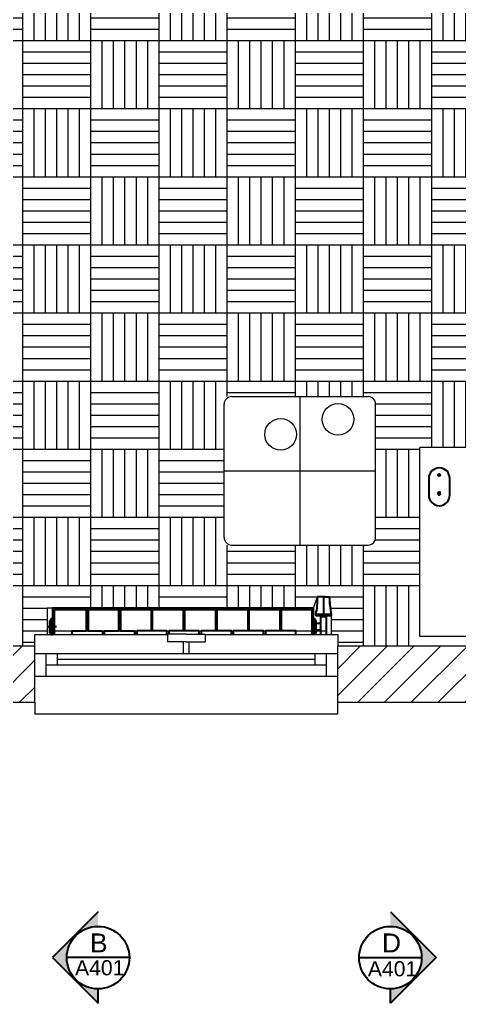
# Model space of a CAD drawing. Header units: millimetres. Extents: x 3592 to 4978, y 1078 to 1921.
# Drawn here: x 4247.2 to 4363.3, y 1077.6 to 1337.5 of the extents above; entities that cross this region are included whole.
import ezdxf

# ---------------------------------------------------------------- set-up
doc = ezdxf.new("R2010")
doc.units = ezdxf.units.MM
doc.header["$MEASUREMENT"] = 0
doc.layers.add('A-FURN', color=8, linetype='Continuous', lineweight=18)
for name, color, linetype in [('G-ANNO-TEXT', 3, 'Continuous'), ('mac_dwg', 7, 'Continuous'), ('Retini', 9, 'Continuous'), ('Termosifone', 175, 'Continuous')]:
    doc.layers.add(name, color=color, linetype=linetype)
doc.styles.add('ARIAL', font='arial.ttf')

msp = doc.modelspace()

# ---------------------------------------------------------------- hatches: boundary and pattern name
at = {"layer": 'A-FURN'}
h = msp.add_hatch(dxfattribs=at)
h.set_pattern_fill('ANSI31', color=4, scale=40)
h.paths.add_polyline_path([(4146.21, 1427.03), (4352.38, 1427.03), (4352.38, 1437.21), (4141.23, 1437.04), (4141.23, 1443.86), (4131.23, 1443.86), (4131.21, 1167.03), (4124.39, 1167.03), (4124.39, 1157.03), (4131.21, 1157.03), (4251.21, 1157.03), (4251.21, 1172.03), (4146.21, 1172.03)])
h = msp.add_hatch(dxfattribs=at)
h.set_pattern_fill('ANSI31', color=4, scale=40)
h.set_pattern_definition([(45, (4458.651, 1392.425), (-3.53553, 3.53553), [])])
h.paths.add_polyline_path([(4466.21, 1427.21), (4473.03, 1427.21), (4473.03, 1437.21), (4444.39, 1437.21), (4444.39, 1427.21), (4451.21, 1427.21), (4451.21, 1172.03), (4331.21, 1172.03), (4331.21, 1157.03), (4522.16, 1157.03), (4522.16, 1172.03), (4466.21, 1172.03)])
h = msp.add_hatch(dxfattribs=at)
h.set_pattern_fill('AR-PARQ1', color=252, scale=1.5)
h.paths.add_polyline_path([(4451.21, 1427.21), (4448.38, 1427.21), (4448.38, 1426.21), (4442.94, 1426.21, -0.843039), (4441.49, 1426.46), (4441.38, 1425.71), (4441.38, 1353.2), (4441.88, 1353.2), (4441.88, 1352.32), (4443.38, 1352.32, 0.414214), (4444.38, 1353.32), (4444.38, 1363.32, 0.397346), (4443.44, 1364.32, -1.090691), (4443.5, 1365.32, -0.397346), (4445.38, 1363.32), (4445.38, 1353.32, -0.414214), (4443.38, 1351.32), (4441.88, 1351.32), (4441.88, 1350.45), (4441.38, 1341.71), (4440.06, 1341.71, -0.400304), (4355.38, 1426.03), (4350.38, 1426.03), (4319.48, 1426.18), (4319.48, 1398.39), (4317.48, 1398.39), (4245.48, 1398.79), (4245.48, 1398.39), (4243.48, 1398.39), (4223.48, 1398.79), (4223.48, 1398.39), (4221.48, 1398.39), (4149.48, 1398.79), (4149.48, 1398.39), (4147.48, 1398.39), (4146.21, 1398.39), (4146.21, 1334.16), (4157.47, 1334.16), (4157.47, 1363.75), (4187.97, 1363.75), (4187.97, 1315.46, -0.414214), (4194.65, 1315.35, 0.414214), (4200.68, 1315.46), (4200.68, 1234.12, -0.414214), (4194.01, 1234.23, 0.414214), (4187.97, 1234.12), (4187.97, 1229.75, -0.336732), (4193.83, 1222.04, -0.336732), (4187.97, 1214.33), (4187.97, 1211.25), (4169.21, 1211.25), (4169.21, 1172.03), (4187.78, 1172.03), (4188.59, 1175.31), (4188.17, 1175.45), (4188.55, 1176.92), (4188.97, 1176.86), (4189.71, 1179.92), (4195.43, 1179.92), (4195.63, 1183.52, -0.033417), (4193.61, 1183.85), (4193.79, 1185.8), (4193.34, 1185.8), (4193.14, 1187.33, -0.150667), (4190.56, 1190.03), (4189.48, 1191.35), (4188.57, 1192.97), (4188.16, 1194.31), (4188.01, 1195.74, -0.911026), (4204.44, 1195.74), (4204.29, 1194.31), (4203.88, 1192.97), (4203.22, 1191.79), (4202.6, 1190.89), (4201.98, 1190.14, 1.307693), (4190.34, 1190.51, 0.288339), (4195.8, 1186.54), (4195.84, 1187.25, -0.238426), (4193.93, 1188.54), (4192.65, 1191, -1.392444), (4199.65, 1190.63), (4199.65, 1190.77), (4198.41, 1188.55, -0.213593), (4196.74, 1187.29), (4196.87, 1185.01), (4200.2, 1185.01), (4200.53, 1185.96, 0.414214), (4200.68, 1185.8), (4200.37, 1185.8), (4200.55, 1183.85, -0.059055), (4196.96, 1183.45), (4197.16, 1179.92), (4202.95, 1179.92), (4203.7, 1176.86), (4204.18, 1176.92), (4204.56, 1175.45), (4204.09, 1175.29), (4204.88, 1172.03), (4251.21, 1172.03), (4251.21, 1175.03), (4254.42, 1175.03), (4254.42, 1182.03), (4255.88, 1182.03), (4324.84, 1182.03), (4325.89, 1184.97), (4329.04, 1184.97), (4329.54, 1180), (4329.51, 1180), (4329.51, 1175.03), (4331.21, 1175.03), (4331.21, 1172.03), (4352.88, 1172.03), (4352.88, 1174.48), (4352.88, 1224.48), (4367.38, 1224.48), (4367.38, 1236.51), (4380.38, 1236.51), (4378.85, 1241.08, -0.169067), (4377.93, 1241.64, -0.434976), (4377.02, 1242.13), (4376.1, 1245.61, -0.432), (4376.06, 1246.63, -0.21932), (4380.39, 1247.39, -0.288131), (4380.94, 1246.89), (4381.86, 1243.4, -0.434976), (4381.31, 1242.54, -0.169835), (4380.79, 1241.59), (4382.49, 1236.51), (4411.38, 1236.51), (4411.38, 1230.03), (4412.8, 1231.09, -0.169835), (4412.89, 1232.17, -0.434976), (4412.9, 1233.2), (4415.58, 1235.61, -0.432), (4416.47, 1236.11, -0.21932), (4419.13, 1232.61, -0.288131), (4418.93, 1231.89), (4416.25, 1229.48, -0.434976), (4415.23, 1229.57, -0.168134), (4414.15, 1229.6), (4411.38, 1227.54), (4411.38, 1224.48), (4428.21, 1224.48), (4428.21, 1275.16), (4413.21, 1275.16), (4413.21, 1334.16), (4451.21, 1334.16)])
h.paths.add_polyline_path([(4301.21, 1237.91), (4341.21, 1237.91), (4341.21, 1198.68), (4301.21, 1198.68)], flags=16)
at = {"layer": 'G-ANNO-TEXT'}
h = msp.add_hatch(dxfattribs=at)
h.set_pattern_fill('ANGLE', color=256, scale=0.01375)
h.set_pattern_definition([(360, (4232.040545, 958.63481), (4e-11, 0.09604375), [0.06985, -0.02619375]), (90, (4232.040545, 958.63481), (-0.09604375, 4e-11), [0.06985, -0.02619375])])
h.paths.add_polyline_path([(4267.9, 1101.71), (4267.9, 1097.9, 0.414214), (4259.63, 1089.64, 0.414214), (4267.9, 1081.37), (4267.9, 1077.57), (4255.83, 1089.64)])
h = msp.add_hatch(dxfattribs=at)
h.set_pattern_fill('ANGLE', color=256, scale=0.01375)
h.set_pattern_definition([(360, (4311.81442, 958.63481), (4e-11, 0.09604375), [0.06985, -0.02619375]), (90, (4311.81442, 958.63481), (-0.09604375, 4e-11), [0.06985, -0.02619375])])
h.paths.add_polyline_path([(4345.1, 1101.71), (4345.1, 1097.9, -0.414214), (4353.37, 1089.64, -0.414214), (4345.1, 1081.37), (4345.1, 1077.57), (4357.17, 1089.64)])

# ---------------------------------------------------------------- linework, layer by layer
at = {"layer": 'A-FURN', "color": 3}
for p, q in [((4303.21, 1237.91), (4339.21, 1237.91)), ((4321.21, 1237.91), (4321.21, 1198.68)), ((4301.21, 1200.68), (4301.21, 1235.91)), ((4341.21, 1200.68), (4341.21, 1235.91)), ((4352.88, 1174.48), (4352.88, 1224.48)), ((4425.88, 1224.48), (4352.88, 1224.48)), ((4301.21, 1218.29), (4341.21, 1218.29)), ((4303.21, 1198.68), (4339.21, 1198.68)), ((4324.84, 1182.03), (4325.89, 1184.97)), ((4325.89, 1184.97), (4329.04, 1184.97)), ((4329.04, 1184.97), (4329.51, 1180.34)), ((4255.88, 1182.03), (4254.42, 1182.03)), ((4254.42, 1182.03), (4254.42, 1175.03)), ((4255.88, 1182.03), (4255.88, 1175.03)), ((4329.51, 1180.34), (4329.51, 1175.03)), ((4256.28, 1176.03), (4328.21, 1176.03)), ((4381.42, 1174.48), (4352.88, 1174.48)), ((4254.21, 1170.03), (4325.21, 1170.03)), ((4254.21, 1164.03), (4328.21, 1164.03))]:
    msp.add_line(p, q, dxfattribs=at)
at = {"layer": 'A-FURN', "color": 7, "ltscale": 0.2}
for p, q in [((4251.21, 1175.03), (4286.21, 1175.03)), ((4296.21, 1175.03), (4331.21, 1175.03)), ((4251.21, 1154.03), (4331.21, 1154.03))]:
    msp.add_line(p, q, dxfattribs=at)
at = {"layer": 'A-FURN', "color": 7}
for p, q in [((4251.21, 1172.03), (4251.21, 1175.03)), ((4291.21, 1175.14), (4286.21, 1175.14)), ((4286.21, 1175.14), (4286.21, 1173.14)), ((4291.21, 1175.14), (4296.21, 1175.14)), ((4296.21, 1175.14), (4296.21, 1173.14)), ((4331.21, 1175.03), (4331.21, 1172.03)), ((4291.21, 1173.14), (4286.21, 1173.14)), ((4290.46, 1170.03), (4290.46, 1173.14)), ((4291.21, 1173.14), (4296.21, 1173.14)), ((4291.96, 1170.03), (4291.96, 1173.14)), ((4251.21, 1157.03), (4251.21, 1154.03)), ((4331.21, 1154.03), (4331.21, 1157.03))]:
    msp.add_line(p, q, dxfattribs=at)
at = {"layer": 'A-FURN', "color": 5, "ltscale": 0.2}
for p, q in [((4146.21, 1172.03), (4251.21, 1172.03)), ((4331.21, 1172.03), (4451.21, 1172.03)), ((4251.21, 1157.03), (4131.21, 1157.03)), ((4522.16, 1157.03), (4331.21, 1157.03))]:
    msp.add_line(p, q, dxfattribs=at)
at = {"layer": 'A-FURN', "color": 5}
for p, q in [((4251.21, 1157.03), (4251.21, 1172.03)), ((4331.21, 1157.03), (4331.21, 1172.03))]:
    msp.add_line(p, q, dxfattribs=at)
at = {"layer": 'A-FURN', "color": 20}
for p, q in [((4251.21, 1170.03), (4254.21, 1170.03)), ((4254.21, 1164.03), (4254.21, 1170.03)), ((4257.21, 1167.03), (4257.21, 1170.03)), ((4325.21, 1167.03), (4325.21, 1170.03)), ((4325.21, 1170.03), (4328.21, 1170.03)), ((4328.21, 1164.03), (4328.21, 1170.03)), ((4328.21, 1170.03), (4331.21, 1170.03)), ((4254.21, 1167.03), (4257.21, 1167.03)), ((4325.21, 1167.03), (4328.21, 1167.03)), ((4251.21, 1164.03), (4254.21, 1164.03)), ((4328.21, 1164.03), (4331.21, 1164.03))]:
    msp.add_line(p, q, dxfattribs=at)
at = {"layer": 'A-FURN', "color": 6}
for p, q in [((4257.21, 1168.53), (4325.21, 1168.53)), ((4257.21, 1167.03), (4325.21, 1167.03))]:
    msp.add_line(p, q, dxfattribs=at)
at = {"layer": 'A-FURN', "color": 3}
for centre in [(4331.27, 1231.89), (4331.27, 1231.89), (4316.11, 1227.92)]:
    msp.add_circle(centre, 4.19, dxfattribs=at)
for centre, start, end in [((4303.21, 1235.91), 90, 180), ((4339.21, 1235.91), 0, 90), ((4303.21, 1200.68), 180, 270), ((4339.21, 1200.68), 270, 0)]:
    msp.add_arc(centre, 2, start, end, dxfattribs=at)
at = {"layer": 'G-ANNO-TEXT'}
for p, q in [((4267.9, 1101.71), (4255.83, 1089.64)), ((4345.1, 1101.71), (4357.17, 1089.64)), ((4255.83, 1089.64), (4267.9, 1077.57)), ((4276.15, 1089.64), (4259.64, 1089.64)), ((4336.85, 1089.64), (4353.36, 1089.64)), ((4357.17, 1089.64), (4345.1, 1077.57)), ((4267.9, 1077.57), (4267.9, 1081.38)), ((4345.1, 1077.57), (4345.1, 1081.38))]:
    msp.add_line(p, q, dxfattribs=at)
for centre in [(4267.9, 1089.64), (4345.1, 1089.64)]:
    msp.add_circle(centre, 8.27, dxfattribs=at)
at = {"layer": 'mac_dwg', "color": 3}
msp.add_lwpolyline([(4360.81, 1216.28, 1), (4355.24, 1216.28), (4355.24, 1211.85, 1), (4360.81, 1211.85)], format="xyb", close=True, dxfattribs=at)
at = {"layer": 'mac_dwg', "color": 7}
msp.add_lwpolyline([(4358.3, 1212.21), (4358.29, 1212.21), (4358.29, 1212.21), (4358.28, 1212.21), (4358.28, 1212.22), (4358.28, 1212.22), (4358.27, 1212.22), (4358.27, 1212.22), (4358.26, 1212.22), (4358.26, 1212.23), (4358.26, 1212.23), (4358.25, 1212.23), (4358.25, 1212.24), (4358.25, 1212.24), (4358.24, 1212.25), (4358.24, 1212.25), (4358.24, 1212.26), (4358.23, 1212.26), (4358.23, 1212.27), (4358.23, 1212.28), (4358.23, 1212.28), (4358.22, 1212.29), (4358.22, 1212.3), (4358.22, 1212.3), (4358.22, 1212.31), (4358.21, 1212.32), (4358.21, 1212.32), (4358.21, 1212.33), (4358.21, 1212.33), (4358.21, 1212.34), (4358.21, 1212.35), (4358.21, 1212.35), (4358.21, 1212.36), (4358.21, 1212.36), (4358.21, 1212.37), (4358.21, 1212.37), (4358.21, 1212.38), (4358.21, 1212.38), (4358.21, 1212.39), (4358.21, 1212.39), (4358.21, 1212.4), (4358.21, 1212.4), (4358.21, 1212.41), (4358.21, 1212.41), (4358.21, 1212.42), (4358.22, 1212.42), (4358.22, 1212.43), (4358.22, 1212.43), (4358.22, 1212.44), (4358.22, 1212.44), (4358.23, 1212.45), (4358.23, 1212.45), (4358.23, 1212.45), (4358.23, 1212.45), (4358.24, 1212.46), (4358.24, 1212.46), (4358.24, 1212.46), (4358.25, 1212.46), (4358.25, 1212.46), (4358.25, 1212.47), (4358.26, 1212.47), (4358.26, 1212.47), (4358.26, 1212.47), (4358.26, 1212.47), (4358.27, 1212.48), (4358.27, 1212.48), (4358.27, 1212.48), (4358.27, 1212.48), (4358.27, 1212.48), (4358.28, 1212.48), (4358.28, 1212.49), (4358.28, 1212.49), (4358.28, 1212.49), (4358.28, 1212.49), (4358.28, 1212.49), (4358.28, 1212.49), (4358.28, 1212.5), (4358.28, 1212.5), (4358.27, 1212.5), (4358.27, 1212.5), (4358.27, 1212.5), (4358.27, 1212.51), (4358.27, 1212.51), (4358.27, 1212.51), (4358.26, 1212.51), (4358.26, 1212.52), (4358.26, 1212.52), (4358.26, 1212.52), (4358.25, 1212.52), (4358.25, 1212.53), (4358.25, 1212.53), (4358.25, 1212.53), (4358.24, 1212.54), (4358.24, 1212.54), (4358.24, 1212.54), (4358.23, 1212.54), (4358.23, 1212.54), (4358.23, 1212.55), (4358.22, 1212.55), (4358.22, 1212.55), (4358.22, 1212.55), (4358.21, 1212.55), (4358.21, 1212.56), (4358.21, 1212.56), (4358.2, 1212.56), (4358.2, 1212.56), (4358.19, 1212.56), (4358.19, 1212.56), (4358.18, 1212.57), (4358.18, 1212.57), (4358.17, 1212.57), (4358.17, 1212.57), (4358.16, 1212.57), (4358.16, 1212.57), (4358.16, 1212.57), (4358.15, 1212.57), (4358.15, 1212.57), (4358.14, 1212.57), (4358.14, 1212.57), (4358.14, 1212.57), (4358.13, 1212.57), (4358.13, 1212.57), (4358.13, 1212.57), (4358.12, 1212.57), (4358.12, 1212.57), (4358.11, 1212.57), (4358.11, 1212.57), (4358.11, 1212.57), (4358.1, 1212.57), (4358.1, 1212.57), (4358.1, 1212.56), (4358.09, 1212.56), (4358.09, 1212.56), (4358.09, 1212.56), (4358.09, 1212.56), (4358.08, 1212.56), (4358.08, 1212.56), (4358.08, 1212.55), (4358.07, 1212.55), (4358.07, 1212.55), (4358.07, 1212.55), (4358.07, 1212.55), (4358.06, 1212.54), (4358.06, 1212.54), (4358.06, 1212.54), (4358.06, 1212.54), (4358.05, 1212.54), (4358.05, 1212.54), (4358.05, 1212.53), (4358.05, 1212.53), (4358.05, 1212.53), (4358.04, 1212.53), (4358.04, 1212.53), (4358.04, 1212.53), (4358.04, 1212.53), (4358.04, 1212.52), (4358.03, 1212.52), (4358.03, 1212.52), (4358.03, 1212.52), (4358.03, 1212.52), (4358.02, 1212.52), (4358.02, 1212.52), (4358.02, 1212.52), (4358.01, 1212.52), (4358.01, 1212.52), (4358.01, 1212.52), (4358, 1212.52), (4358, 1212.52), (4357.99, 1212.52), (4357.99, 1212.52), (4357.99, 1212.52), (4357.98, 1212.52), (4357.98, 1212.52), (4357.98, 1212.52), (4357.97, 1212.52), (4357.97, 1212.52), (4357.97, 1212.53), (4357.96, 1212.53), (4357.96, 1212.53), (4357.96, 1212.53), (4357.96, 1212.53), (4357.95, 1212.53), (4357.95, 1212.54), (4357.95, 1212.54), (4357.95, 1212.54), (4357.95, 1212.54), (4357.94, 1212.54), (4357.94, 1212.54), (4357.94, 1212.55), (4357.94, 1212.55), (4357.93, 1212.55), (4357.93, 1212.55), (4357.93, 1212.55), (4357.93, 1212.55), (4357.93, 1212.55), (4357.92, 1212.55), (4357.92, 1212.56), (4357.92, 1212.56), (4357.92, 1212.56), (4357.92, 1212.56), (4357.91, 1212.56), (4357.91, 1212.56), (4357.91, 1212.56), (4357.91, 1212.56), (4357.91, 1212.56), (4357.9, 1212.56), (4357.9, 1212.56), (4357.9, 1212.56), (4357.9, 1212.57), (4357.89, 1212.57), (4357.89, 1212.57), (4357.89, 1212.57), (4357.89, 1212.57), (4357.88, 1212.57), (4357.88, 1212.57), (4357.88, 1212.57), (4357.87, 1212.57), (4357.87, 1212.57), (4357.87, 1212.57), (4357.86, 1212.57), (4357.86, 1212.57), (4357.85, 1212.57), (4357.85, 1212.56), (4357.84, 1212.56), (4357.84, 1212.56), (4357.83, 1212.56), (4357.83, 1212.56), (4357.82, 1212.56), (4357.82, 1212.55), (4357.81, 1212.55), (4357.81, 1212.55), (4357.8, 1212.55), (4357.8, 1212.55), (4357.79, 1212.54), (4357.79, 1212.54), (4357.79, 1212.54), (4357.78, 1212.54), (4357.78, 1212.53), (4357.78, 1212.53), (4357.77, 1212.53), (4357.77, 1212.52), (4357.77, 1212.52), (4357.77, 1212.52), (4357.76, 1212.52), (4357.76, 1212.51), (4357.76, 1212.51), (4357.76, 1212.51), (4357.75, 1212.51), (4357.75, 1212.5), (4357.75, 1212.5), (4357.75, 1212.5), (4357.74, 1212.5), (4357.74, 1212.49), (4357.74, 1212.49), (4357.74, 1212.49), (4357.74, 1212.48), (4357.73, 1212.48), (4357.73, 1212.48), (4357.73, 1212.47), (4357.72, 1212.47), (4357.72, 1212.46), (4357.72, 1212.46), (4357.72, 1212.46), (4357.71, 1212.45), (4357.71, 1212.45), (4357.71, 1212.44), (4357.71, 1212.44), (4357.7, 1212.43), (4357.7, 1212.42), (4357.7, 1212.42), (4357.7, 1212.41), (4357.69, 1212.41), (4357.69, 1212.4), (4357.69, 1212.39), (4357.69, 1212.39), (4357.69, 1212.38), (4357.68, 1212.37), (4357.68, 1212.36), (4357.68, 1212.36), (4357.68, 1212.35), (4357.68, 1212.34), (4357.68, 1212.33), (4357.68, 1212.33), (4357.68, 1212.32), (4357.68, 1212.31), (4357.68, 1212.3), (4357.68, 1212.29), (4357.68, 1212.28), (4357.69, 1212.28), (4357.69, 1212.27), (4357.69, 1212.26), (4357.69, 1212.25), (4357.69, 1212.24), (4357.7, 1212.23), (4357.7, 1212.22), (4357.7, 1212.21), (4357.71, 1212.2), (4357.71, 1212.19), (4357.71, 1212.18), (4357.71, 1212.17), (4357.72, 1212.16), (4357.72, 1212.16), (4357.72, 1212.15), (4357.73, 1212.14), (4357.73, 1212.13), (4357.73, 1212.13), (4357.74, 1212.12), (4357.74, 1212.11), (4357.75, 1212.11), (4357.75, 1212.1), (4357.75, 1212.09), (4357.76, 1212.09), (4357.76, 1212.08), (4357.77, 1212.07), (4357.77, 1212.07), (4357.78, 1212.06), (4357.78, 1212.06), (4357.79, 1212.05), (4357.79, 1212.05), (4357.8, 1212.04), (4357.8, 1212.04), (4357.8, 1212.04), (4357.81, 1212.03), (4357.81, 1212.03), (4357.81, 1212.03), (4357.82, 1212.02), (4357.82, 1212.02), (4357.82, 1212.02), (4357.83, 1212.02), (4357.83, 1212.01), (4357.84, 1212.01), (4357.84, 1212.01), (4357.84, 1212), (4357.85, 1212), (4357.85, 1212), (4357.85, 1212), (4357.86, 1212), (4357.86, 1211.99), (4357.87, 1211.99), (4357.87, 1211.99), (4357.88, 1211.99), (4357.88, 1211.99), (4357.88, 1211.99), (4357.89, 1211.99), (4357.89, 1211.99), (4357.9, 1211.99), (4357.9, 1211.99), (4357.91, 1211.99), (4357.91, 1211.99), (4357.91, 1211.99), (4357.92, 1211.99), (4357.92, 1211.99), (4357.93, 1211.99), (4357.93, 1211.99), (4357.94, 1211.99), (4357.94, 1212), (4357.94, 1212), (4357.95, 1212), (4357.95, 1212), (4357.95, 1212), (4357.96, 1212), (4357.96, 1212), (4357.97, 1212.01), (4357.97, 1212.01), (4357.97, 1212.01), (4357.98, 1212.01), (4357.98, 1212.01), (4357.99, 1212.01), (4357.99, 1212.01), (4357.99, 1212.01), (4358, 1212.01), (4358, 1212.02), (4358.01, 1212.02), (4358.01, 1212.02), (4358.02, 1212.02), (4358.02, 1212.02), (4358.02, 1212.02), (4358.03, 1212.02), (4358.03, 1212.02), (4358.04, 1212.02), (4358.04, 1212.02), (4358.05, 1212.02), (4358.05, 1212.01), (4358.05, 1212.01), (4358.06, 1212.01), (4358.06, 1212.01), (4358.06, 1212.01), (4358.07, 1212.01), (4358.07, 1212.01), (4358.07, 1212.01), (4358.07, 1212.01), (4358.08, 1212.01), (4358.08, 1212.01), (4358.08, 1212.01), (4358.08, 1212.01), (4358.09, 1212), (4358.09, 1212), (4358.09, 1212), (4358.09, 1212), (4358.09, 1212), (4358.1, 1212), (4358.1, 1212), (4358.1, 1212), (4358.11, 1212), (4358.11, 1211.99), (4358.11, 1211.99), (4358.11, 1211.99), (4358.12, 1211.99), (4358.12, 1211.99), (4358.12, 1211.99), (4358.13, 1211.99), (4358.13, 1211.99), (4358.14, 1211.99), (4358.14, 1211.99), (4358.14, 1211.99), (4358.15, 1211.99), (4358.15, 1211.99), (4358.15, 1211.99), (4358.16, 1211.99), (4358.16, 1211.99), (4358.16, 1211.99), (4358.17, 1211.99), (4358.17, 1211.99), (4358.17, 1211.99), (4358.18, 1211.99), (4358.18, 1211.99), (4358.19, 1211.99), (4358.19, 1211.99), (4358.19, 1212), (4358.2, 1212), (4358.2, 1212), (4358.2, 1212), (4358.21, 1212), (4358.21, 1212), (4358.21, 1212.01), (4358.22, 1212.01), (4358.22, 1212.01), (4358.22, 1212.01), (4358.23, 1212.02), (4358.23, 1212.02), (4358.23, 1212.02), (4358.24, 1212.03), (4358.24, 1212.03), (4358.24, 1212.03), (4358.25, 1212.04), (4358.25, 1212.04), (4358.26, 1212.05), (4358.26, 1212.05), (4358.26, 1212.06), (4358.27, 1212.06), (4358.27, 1212.07), (4358.27, 1212.07), (4358.28, 1212.08), (4358.28, 1212.09), (4358.28, 1212.09), (4358.29, 1212.1), (4358.29, 1212.1), (4358.29, 1212.11), (4358.29, 1212.12), (4358.3, 1212.12), (4358.3, 1212.13), (4358.3, 1212.13), (4358.3, 1212.14), (4358.31, 1212.15), (4358.31, 1212.15), (4358.31, 1212.16), (4358.31, 1212.16), (4358.31, 1212.17), (4358.31, 1212.18), (4358.31, 1212.18), (4358.32, 1212.19), (4358.32, 1212.19), (4358.32, 1212.19), (4358.32, 1212.2), (4358.32, 1212.2), (4358.32, 1212.2), (4358.32, 1212.2), (4358.32, 1212.2), (4358.32, 1212.2), (4358.32, 1212.21), (4358.31, 1212.21), (4358.31, 1212.21), (4358.31, 1212.21), (4358.31, 1212.21), (4358.31, 1212.21), (4358.31, 1212.21), (4358.3, 1212.21), (4358.3, 1212.21)], close=True, dxfattribs=at)
msp.add_lwpolyline([(4358, 1212.58), (4358, 1212.58), (4358, 1212.59), (4358, 1212.59), (4358, 1212.6), (4358, 1212.6), (4358, 1212.61), (4358, 1212.61), (4358, 1212.62), (4358, 1212.62), (4358, 1212.63), (4358, 1212.63), (4358, 1212.64), (4358, 1212.64), (4358, 1212.65), (4358, 1212.65), (4358, 1212.66), (4358, 1212.66), (4358, 1212.66), (4358, 1212.67), (4358.01, 1212.67), (4358.01, 1212.68), (4358.01, 1212.68), (4358.01, 1212.68), (4358.01, 1212.69), (4358.01, 1212.69), (4358.02, 1212.69), (4358.02, 1212.7), (4358.02, 1212.7), (4358.02, 1212.7), (4358.02, 1212.71), (4358.03, 1212.71), (4358.03, 1212.71), (4358.03, 1212.71), (4358.03, 1212.72), (4358.04, 1212.72), (4358.04, 1212.72), (4358.04, 1212.72), (4358.05, 1212.73), (4358.05, 1212.73), (4358.05, 1212.73), (4358.06, 1212.74), (4358.06, 1212.74), (4358.06, 1212.74), (4358.06, 1212.74), (4358.07, 1212.74), (4358.07, 1212.75), (4358.07, 1212.75), (4358.07, 1212.75), (4358.08, 1212.75), (4358.08, 1212.75), (4358.08, 1212.75), (4358.08, 1212.76), (4358.09, 1212.76), (4358.09, 1212.76), (4358.09, 1212.76), (4358.1, 1212.76), (4358.1, 1212.76), (4358.1, 1212.76), (4358.1, 1212.76), (4358.11, 1212.76), (4358.11, 1212.76), (4358.11, 1212.76), (4358.12, 1212.76), (4358.12, 1212.76), (4358.12, 1212.76), (4358.12, 1212.76), (4358.13, 1212.76), (4358.13, 1212.76), (4358.13, 1212.76), (4358.13, 1212.77), (4358.14, 1212.77), (4358.14, 1212.77), (4358.14, 1212.77), (4358.14, 1212.77), (4358.15, 1212.77), (4358.15, 1212.77), (4358.15, 1212.76), (4358.15, 1212.76), (4358.15, 1212.76), (4358.16, 1212.76), (4358.16, 1212.76), (4358.16, 1212.76), (4358.16, 1212.76), (4358.16, 1212.76), (4358.16, 1212.75), (4358.16, 1212.75), (4358.16, 1212.75), (4358.16, 1212.75), (4358.16, 1212.75), (4358.16, 1212.74), (4358.16, 1212.74), (4358.16, 1212.74), (4358.16, 1212.73), (4358.16, 1212.73), (4358.16, 1212.73), (4358.16, 1212.73), (4358.16, 1212.72), (4358.16, 1212.72), (4358.16, 1212.72), (4358.16, 1212.71), (4358.16, 1212.71), (4358.16, 1212.71), (4358.16, 1212.7), (4358.16, 1212.7), (4358.16, 1212.7), (4358.16, 1212.7), (4358.15, 1212.69), (4358.15, 1212.69), (4358.15, 1212.69), (4358.15, 1212.68), (4358.15, 1212.68), (4358.15, 1212.68), (4358.15, 1212.67), (4358.15, 1212.67), (4358.14, 1212.67), (4358.14, 1212.66), (4358.14, 1212.66), (4358.14, 1212.66), (4358.14, 1212.65), (4358.13, 1212.65), (4358.13, 1212.65), (4358.13, 1212.65), (4358.13, 1212.64), (4358.13, 1212.64), (4358.12, 1212.64), (4358.12, 1212.63), (4358.12, 1212.63), (4358.12, 1212.63), (4358.11, 1212.62), (4358.11, 1212.62), (4358.11, 1212.62), (4358.1, 1212.62), (4358.1, 1212.61), (4358.09, 1212.61), (4358.09, 1212.61), (4358.08, 1212.6), (4358.08, 1212.6), (4358.07, 1212.6), (4358.06, 1212.59), (4358.05, 1212.59), (4358.04, 1212.59), (4358.03, 1212.58), (4358.02, 1212.58), (4358, 1212.58)], dxfattribs=at)
msp.add_circle((4357.99, 1217.21), 0.299, dxfattribs=at)
at = {"layer": 'Retini', "color": 3}
msp.add_line((4256.95, 1177.06), (4254.35, 1177.06), dxfattribs=at)
at = {"layer": 'Termosifone', "color": 3}
for p, q in [((4327.82, 1184.97), (4325.89, 1184.97)), ((4327.47, 1184.97), (4327.47, 1180)), ((4327.82, 1184.97), (4329.04, 1184.97)), ((4329.04, 1184.59), (4329.04, 1184.97)), ((4324.84, 1182.03), (4255.88, 1182.03)), ((4255.88, 1182.03), (4255.88, 1175.03)), ((4324.44, 1181.53), (4256.28, 1181.53)), ((4256.28, 1181.53), (4256.28, 1175.03)), ((4282.3, 1182.03), (4281.9, 1182.03)), ((4281.9, 1182.03), (4281.9, 1175.97)), ((4282.3, 1175.97), (4282.3, 1182.03)), ((4290.81, 1182.03), (4290.41, 1182.03)), ((4290.41, 1182.03), (4290.41, 1175.97)), ((4290.81, 1175.97), (4290.81, 1182.03)), ((4324.44, 1175.03), (4324.44, 1181.53)), ((4324.84, 1175.03), (4324.84, 1182.03)), ((4329.51, 1180.34), (4325.42, 1180.34)), ((4325.42, 1180.34), (4325.42, 1180)), ((4329.51, 1180.34), (4329.51, 1180)), ((4255.16, 1175.35), (4255.16, 1178.77)), ((4255.44, 1178.77), (4255.16, 1178.77)), ((4255.88, 1179.19), (4255.44, 1179.19)), ((4255.44, 1174.93), (4255.44, 1179.19)), ((4324.84, 1179.19), (4325.28, 1179.19)), ((4325.28, 1175.03), (4325.28, 1179.19)), ((4325.28, 1178.77), (4325.55, 1178.77)), ((4329.51, 1180), (4325.42, 1180)), ((4325.55, 1175.35), (4325.55, 1178.77)), ((4326.72, 1177.95), (4325.55, 1177.95)), ((4326.72, 1175.03), (4326.72, 1179.72)), ((4328.22, 1179.72), (4326.72, 1179.72)), ((4327.07, 1179.72), (4327.07, 1180)), ((4327.86, 1179.72), (4327.86, 1180)), ((4328.22, 1175.03), (4328.22, 1179.72)), ((4277.59, 1175.03), (4277.59, 1175.97)), ((4278.1, 1175.97), (4278.1, 1175.03)), ((4281.9, 1175.97), (4278.1, 1175.97)), ((4286.1, 1175.97), (4282.3, 1175.97)), ((4286.1, 1175.03), (4286.1, 1175.97)), ((4286.61, 1175.97), (4286.61, 1175.14)), ((4290.41, 1175.97), (4286.61, 1175.97)), ((4294.61, 1175.97), (4290.81, 1175.97)), ((4294.61, 1175.14), (4294.61, 1175.97)), ((4325.28, 1175.35), (4325.55, 1175.35)), ((4326.72, 1176.17), (4325.55, 1176.17))]:
    msp.add_line(p, q, dxfattribs=at)
at = {"layer": 'Termosifone', "color": 7}
for p, q in [((4255.44, 1175.35), (4255.16, 1175.35)), ((4255.88, 1174.93), (4255.44, 1174.93))]:
    msp.add_line(p, q, dxfattribs=at)
at = {"layer": 'Termosifone', "color": 3}
for points in [[(4261.09, 1175.03), (4261.09, 1175.97), (4264.89, 1175.97), (4264.89, 1182.03), (4265.29, 1182.03), (4265.29, 1175.97), (4269.09, 1175.97)], [(4269.59, 1175.03), (4269.59, 1175.97), (4273.39, 1175.97), (4273.39, 1182.03), (4273.79, 1182.03), (4273.79, 1175.97), (4277.59, 1175.97)], [(4303.12, 1175.03), (4303.12, 1175.97), (4299.32, 1175.97), (4299.32, 1182.03), (4298.92, 1182.03), (4298.92, 1175.97), (4295.12, 1175.97)], [(4311.63, 1175.03), (4311.63, 1175.97), (4307.83, 1175.97), (4307.83, 1182.03), (4307.43, 1182.03), (4307.43, 1175.97), (4303.63, 1175.97)], [(4320.13, 1175.03), (4320.13, 1175.97), (4316.33, 1175.97), (4316.33, 1182.03), (4315.93, 1182.03), (4315.93, 1175.97), (4312.13, 1175.97)], [(4269.09, 1175.97), (4269.09, 1175.03)], [(4277.59, 1175.97), (4277.59, 1175.03)], [(4295.12, 1175.97), (4295.12, 1175.14)], [(4303.63, 1175.97), (4303.63, 1175.03)], [(4312.13, 1175.97), (4312.13, 1175.03)]]:
    msp.add_lwpolyline(points, dxfattribs=at)
for centre, start, end in [((4308.71, 1184.38), 346.4179, 1.9746), ((4346.22, 1184.38), 178.0254, 193.5821)]:
    msp.add_arc(centre, 17.19, start, end, dxfattribs=at)

# ---------------------------------------------------------------- texts
at = {"layer": 'G-ANNO-TEXT', "char_height": 5, "style": 'ARIAL'}
for s, insert, attachment_point, rotation in [('B', (4270.42, 1096.03), 3, 0), ('D', (4342.88, 1096.03), 1, 360)]:
    msp.add_mtext_dynamic_manual_height_columns(s, width=8045.2092, gutter_width=317.5, heights=[0], dxfattribs=dict(at, insert=insert, attachment_point=attachment_point, rotation=rotation))
at = {"layer": 'G-ANNO-TEXT', "char_height": 4, "attachment_point": 1, "style": 'ARIAL'}
for insert in [(4261.82, 1088.97), (4339.16, 1088.71)]:
    msp.add_mtext_dynamic_manual_height_columns('A401', width=1180.1915, gutter_width=63.5, heights=[0], dxfattribs=dict(at, insert=insert))

doc.saveas('drawing.dxf')
